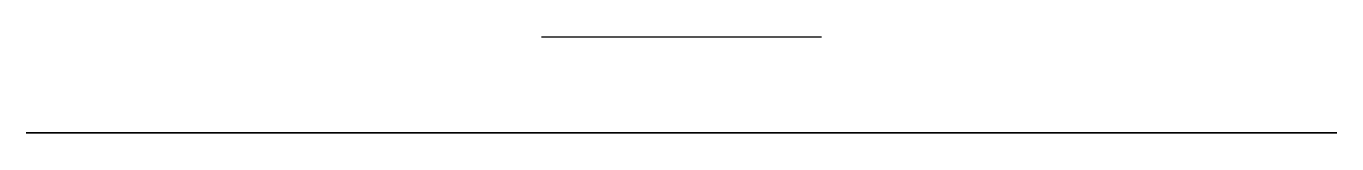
# Model space of a CAD drawing. Header units: millimetres. Extents: x 3790 to 3968, y 1569 to 1582.
import ezdxf

# ---------------------------------------------------------------- set-up
doc = ezdxf.new("R2010")
doc.units = ezdxf.units.MM

msp = doc.modelspace()

# ---------------------------------------------------------------- linework, layer by layer
msp.add_line((3897.89, 1582.17, 435.67), (3859.89, 1582.17, 435.67))
at = {"extrusion": (0, 1, 0)}
for p, q in [((3846.88, 1569.17, 448.67), (3846.88, 1569.17, 384.67)), ((3859.88, 1569.17, 435.67), (3859.88, 1569.17, 384.67)), ((3897.88, 1569.17, 448.67), (3859.88, 1569.17, 448.67)), ((3897.88, 1569.17, 435.67), (3859.88, 1569.17, 435.67)), ((3897.88, 1569.17, 435.67), (3897.88, 1569.17, 384.67)), ((3910.88, 1569.17, 448.67), (3910.88, 1569.17, 384.67))]:
    msp.add_line(p, q, dxfattribs=at)
at = {"extrusion": (0, 1, 0), "elevation": 1569.17}
for points in [[(-3935.88, 448.67), (-3821.88, 448.67)], [(-3821.88, 384.67), (-3935.88, 384.67)]]:
    msp.add_lwpolyline(points, dxfattribs=at)
at = {"extrusion": (0, 1, 0)}
for centre in [(-3821.88, 416.67, 1569.17), (-3935.88, 416.67, 1569.17)]:
    msp.add_circle(centre, 11, dxfattribs=at)
for centre, start, end in [((-3821.88, 416.67, 1569.17), 270, 90), ((-3935.88, 416.67, 1569.17), 90, 270)]:
    msp.add_arc(centre, 32, start, end, dxfattribs=at)

doc.saveas('drawing.dxf')
